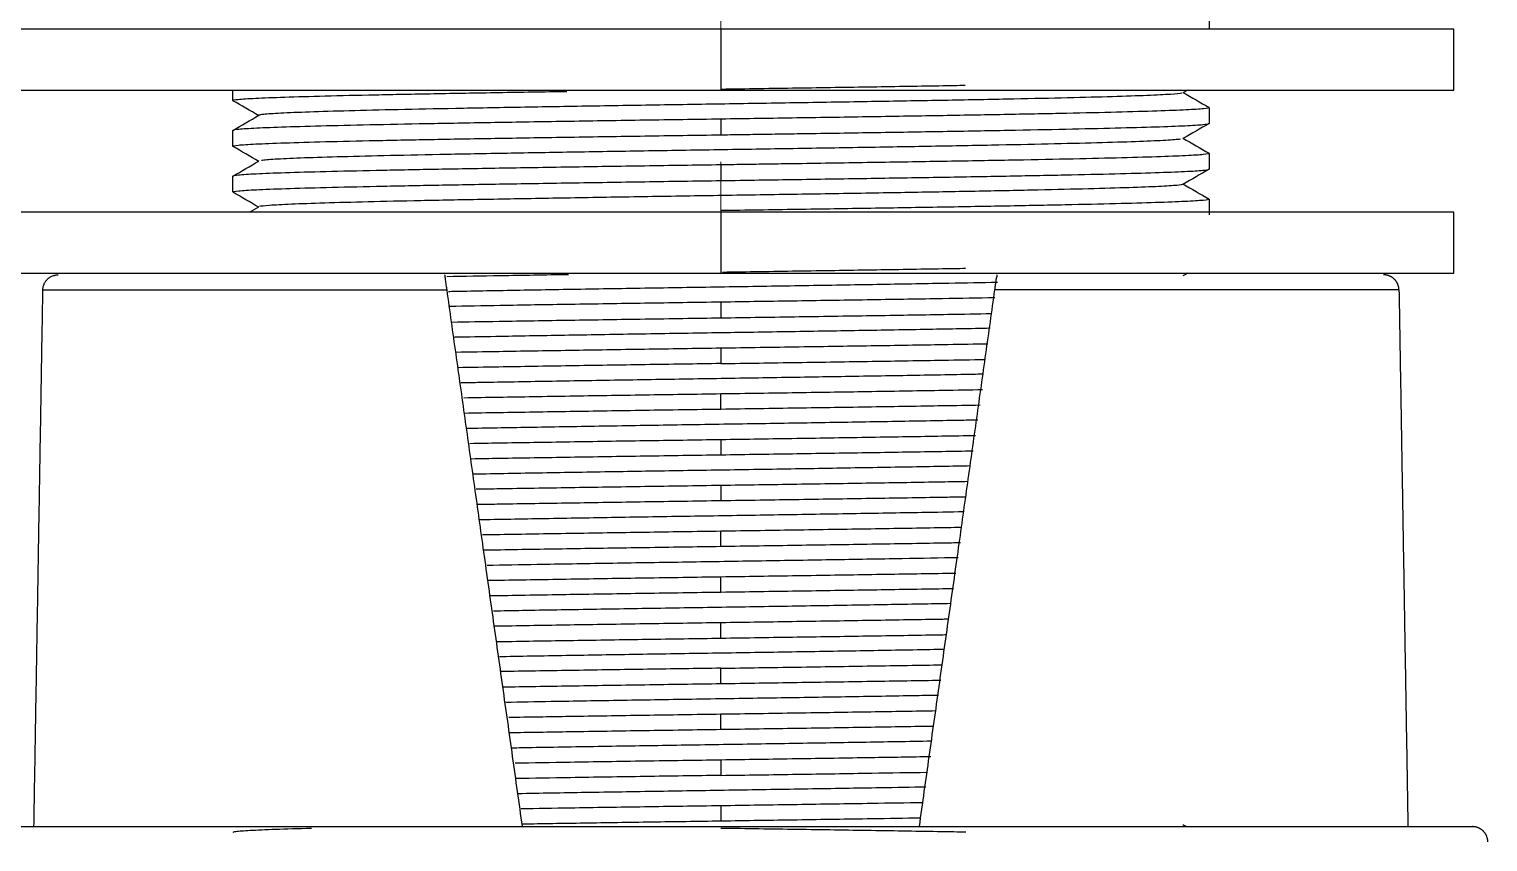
# Model space of a CAD drawing. Extents: x 9520 to 10292, y -16148 to -15602.
# Drawn here: x 9888 to 9935.8, y -15963.14 to -15936.5 of the extents above; entities that cross this region are included whole.
import ezdxf

# ---------------------------------------------------------------- set-up
doc = ezdxf.new("R2010")
doc.units = 0
doc.header["$MEASUREMENT"] = 0
doc.linetypes.add('CENTER', pattern=[47.5, 22, -8.5, 8.5, -8.5])
doc.linetypes.add('CENTER2', pattern=[28.575, 19.05, -3.175, 3.175, -3.175])
doc.layers.get('0').update_dxf_attribs({"linetype": 'CONTINUOUS'})
doc.layers.add('CENTER', color=1, linetype='CENTER2')

msp = doc.modelspace()

# ---------------------------------------------------------------- linework, layer by layer
at = {"lineweight": -3}
for points, degree in [([(9926.668, -15936.078), (9926.668, -15936.291), (9926.668, -15936.505)], 2), ([(9910.668, -15936.505), (9910.668, -15937.505), (9910.668, -15938.505)], 2), ([(9934.668, -15936.505), (9934.668, -15937.505), (9934.668, -15938.505)], 2), ([(9894.668, -15938.842), (9894.668, -15938.673), (9894.668, -15938.505)], 2), ([(9895.528, -15939.341), (9895.243, -15939.177), (9894.958, -15939.012), (9894.674, -15938.848)], 3), ([(9925.967, -15938.5), (9925.914, -15938.53), (9925.861, -15938.561), (9925.808, -15938.591)], 3), ([(9925.808, -15938.578), (9926.093, -15938.743), (9926.378, -15938.907), (9926.663, -15939.072)], 3), ([(9894.674, -15939.822), (9894.958, -15939.657), (9895.243, -15939.493), (9895.528, -15939.328)], 3), ([(9926.668, -15939.078), (9926.668, -15939.335), (9926.668, -15939.592)], 2), ([(9894.668, -15940.342), (9894.668, -15940.085), (9894.668, -15939.828)], 2), ([(9910.668, -15939.453), (9910.668, -15939.71), (9910.668, -15939.967)], 2), ([(9926.662, -15939.598), (9926.378, -15939.762), (9926.093, -15939.927), (9925.808, -15940.091)], 3), ([(9895.528, -15940.841), (9895.243, -15940.677), (9894.958, -15940.512), (9894.674, -15940.348)], 3), ([(9910.668, -15939.967), (9910.947, -15939.963), (9911.506, -15939.954), (9912.341, -15939.942), (9912.895, -15939.933), (9913.171, -15939.929)], 3), ([(9925.717, -15940.112), (9925.625, -15940.125), (9925.307, -15940.15), (9924.442, -15940.189), (9923.215, -15940.228), (9921.644, -15940.267), (9919.82, -15940.306), (9917.733, -15940.344), (9915.456, -15940.383), (9913.851, -15940.409), (9913.037, -15940.422)], 3), ([(9925.808, -15940.079), (9926.093, -15940.243), (9926.378, -15940.408), (9926.663, -15940.572)], 3), ([(9894.673, -15941.322), (9894.958, -15941.158), (9895.243, -15940.993), (9895.528, -15940.829)], 3), ([(9913.037, -15940.422), (9912.229, -15940.435), (9910.59, -15940.461), (9908.131, -15940.5), (9905.739, -15940.538), (9903.5, -15940.577), (9901.411, -15940.616), (9899.578, -15940.655), (9898.035, -15940.694), (9896.835, -15940.732), (9895.999, -15940.771), (9895.693, -15940.797), (9895.607, -15940.81)], 3), ([(9926.668, -15940.578), (9926.668, -15940.835), (9926.668, -15941.092)], 2), ([(9894.668, -15941.842), (9894.668, -15941.585), (9894.668, -15941.328)], 2), ([(9894.668, -15941.328), (9894.668, -15941.332), (9894.674, -15941.335), (9894.684, -15941.339)], 3), ([(9913.171, -15940.916), (9912.895, -15940.92), (9912.341, -15940.928), (9911.506, -15940.94), (9910.947, -15940.949), (9910.668, -15940.953)], 3), ([(9910.668, -15940.953), (9910.668, -15941.21), (9910.668, -15941.467)], 2), ([(9926.662, -15941.098), (9926.378, -15941.262), (9926.093, -15941.427), (9925.808, -15941.591)], 3), ([(9926.668, -15941.092), (9926.668, -15941.091), (9926.668, -15941.091), (9926.667, -15941.09)], 3), ([(9925.808, -15941.579), (9926.093, -15941.743), (9926.378, -15941.908), (9926.663, -15942.072)], 3), ([(9895.528, -15942.341), (9895.243, -15942.177), (9894.958, -15942.012), (9894.673, -15941.848)], 3), ([(9926.668, -15942.078), (9926.667, -15942.091), (9926.529, -15942.116), (9925.937, -15942.153), (9924.971, -15942.191), (9923.652, -15942.228), (9921.99, -15942.266), (9920.053, -15942.304), (9917.928, -15942.341), (9915.599, -15942.379), (9913.16, -15942.416), (9911.498, -15942.441), (9910.668, -15942.453)], 3), ([(9926.668, -15942.078), (9926.668, -15942.335), (9926.668, -15942.592)], 2), ([(9895.223, -15942.504), (9895.325, -15942.446), (9895.426, -15942.387), (9895.528, -15942.329)], 3), ([(9910.668, -15942.505), (9910.668, -15943.505), (9910.668, -15944.505)], 2), ([(9934.668, -15942.505), (9934.668, -15943.505), (9934.668, -15944.505)], 2), ([(9925.964, -15944.501), (9925.912, -15944.531), (9925.86, -15944.561), (9925.808, -15944.591)], 3), ([(9888.156, -15962.647), (9888.303, -15953.849), (9888.449, -15945.051)], 2), ([(9932.887, -15945.051), (9933.033, -15953.849), (9933.18, -15962.647)], 2), ([(9932.887, -15945.051), (9933.033, -15953.849), (9933.18, -15962.647)], 2), ([(9910.668, -15945.453), (9910.668, -15945.71), (9910.668, -15945.967)], 2), ([(9910.668, -15946.953), (9910.668, -15947.21), (9910.668, -15947.467)], 2), ([(9910.668, -15948.967), (9910.668, -15948.71), (9910.668, -15948.453)], 2), ([(9910.668, -15949.953), (9910.668, -15950.21), (9910.668, -15950.467)], 2), ([(9910.668, -15951.453), (9910.668, -15951.71), (9910.668, -15951.967)], 2), ([(9910.668, -15953.467), (9910.668, -15953.21), (9910.668, -15952.953)], 2), ([(9910.668, -15954.967), (9910.668, -15954.71), (9910.668, -15954.453)], 2), ([(9910.668, -15956.467), (9910.668, -15956.21), (9910.668, -15955.953)], 2), ([(9910.668, -15957.967), (9910.668, -15957.71), (9910.668, -15957.453)], 2), ([(9910.668, -15959.467), (9910.668, -15959.21), (9910.668, -15958.953)], 2), ([(9910.668, -15960.453), (9910.668, -15960.71), (9910.668, -15960.967)], 2), ([(9910.668, -15961.953), (9910.668, -15962.21), (9910.668, -15962.467)], 2), ([(9925.808, -15962.578), (9925.848, -15962.601), (9925.888, -15962.624), (9925.928, -15962.647)], 3)]:
    msp.add_open_spline(points, degree=degree, dxfattribs=at)
for points, weights in [([(9910.668, -15936.505), (9886.668, -15936.505), (9886.668, -15936.505)], [1, 0.707106781187, 1]), ([(9934.668, -15936.505), (9934.668, -15936.505), (9910.668, -15936.505)], [1, 0.707106781187, 1]), ([(9886.668, -15938.505), (9886.668, -15938.505), (9910.668, -15938.505)], [1, 0.707106781187, 1]), ([(9910.668, -15938.505), (9934.668, -15938.505), (9934.668, -15938.505)], [1, 0.707106781187, 1]), ([(9910.668, -15942.505), (9886.668, -15942.505), (9886.668, -15942.505)], [1, 0.707106781187, 1]), ([(9934.668, -15942.505), (9934.668, -15942.505), (9910.668, -15942.505)], [1, 0.707106781187, 1]), ([(9886.668, -15944.505), (9886.668, -15944.505), (9910.668, -15944.505)], [1, 0.707106781187, 1]), ([(9888.449, -15945.051), (9888.453, -15944.553), (9888.952, -15944.557)], [1, 0.707106781187, 1]), ([(9901.637, -15944.66), (9901.63, -15944.609), (9901.623, -15944.557)], [1.00018138776, 1.00009711703, 1]), ([(9910.668, -15944.505), (9934.668, -15944.505), (9934.668, -15944.505)], [1, 0.707106781187, 1]), ([(9919.713, -15944.557), (9919.706, -15944.606), (9919.699, -15944.655)], [1, 1.00003048769, 1.00004927092]), ([(9888.449, -15945.051), (9888.449, -15945.051), (9901.692, -15945.051)], [1, 0.837843470874, 1]), ([(9901.693, -15945.057), (9901.685, -15945), (9901.677, -15944.942)], [1.00064820492, 1.00060940843, 1.00055310847]), ([(9904.165, -15962.647), (9902.893, -15953.592), (9901.692, -15945.051)], [0.885204992467, 0.875321584899, 0.868524332197]), ([(9917.171, -15962.647), (9918.443, -15953.592), (9919.644, -15945.051)], [0.885204992467, 0.875321584899, 0.868524332197]), ([(9932.887, -15945.051), (9932.887, -15945.051), (9919.644, -15945.051)], [1, 0.837843470874, 1])]:
    msp.add_rational_spline(points, weights, degree=2, dxfattribs=at)
for points, knots in [([(9910.668, -15938.467), (9911.503, -15938.454), (9913.177, -15938.429), (9915.645, -15938.392), (9917.463, -15938.362), (9918.434, -15938.346), (9918.672, -15938.342)], [-50.421323, -50.421323, -50.421323, -50.421323, -47.900257, -45.379191, -42.858125, -42.017192, -42.017192, -42.017192, -42.017192]), ([(9894.668, -15938.842), (9894.668, -15938.83), (9894.792, -15938.805), (9895.359, -15938.768), (9896.312, -15938.731), (9897.646, -15938.692), (9899.307, -15938.654), (9901.225, -15938.617), (9903.323, -15938.58), (9904.851, -15938.555), (9905.617, -15938.543)], [-25.124387, -25.124387, -25.124387, -25.124387, -22.68959, -20.168525, -17.647459, -15.126394, -12.605328, -10.084262, -7.563197, -5.155163, -5.155163, -5.155163, -5.155163]), ([(9925.773, -15938.602), (9925.713, -15938.615), (9925.46, -15938.641), (9924.691, -15938.68), (9923.551, -15938.719), (9922.077, -15938.757), (9920.303, -15938.796), (9918.282, -15938.835), (9916.062, -15938.873), (9913.689, -15938.912), (9911.253, -15938.951), (9908.812, -15938.989), (9906.381, -15939.028), (9904.074, -15939.067), (9901.935, -15939.106), (9900.042, -15939.144), (9898.439, -15939.183), (9897.129, -15939.222), (9896.185, -15939.26), (9895.669, -15939.296), (9895.545, -15939.318), (9895.528, -15939.328)], [246.569462, 246.569462, 246.569462, 246.569462, 249.035157, 251.500851, 253.966546, 256.43224, 258.897935, 261.36363, 263.829324, 266.295019, 268.760713, 271.226408, 273.692103, 276.157797, 278.623492, 281.089187, 283.554881, 286.020576, 288.48627, 290.951965, 292.805149, 292.805149, 292.805149, 292.805149]), ([(9926.668, -15939.078), (9926.668, -15939.09), (9926.543, -15939.115), (9925.971, -15939.152), (9925.016, -15939.189), (9923.682, -15939.228), (9922.032, -15939.265), (9920.107, -15939.303), (9917.983, -15939.34), (9915.633, -15939.378), (9913.162, -15939.416), (9911.496, -15939.44), (9910.668, -15939.453)], [-25.140627, -25.140627, -25.140627, -25.140627, -22.689595, -20.168528, -17.647462, -15.126396, -12.60533, -10.084264, -7.563198, -5.042132, -2.521066, 0, 0, 0, 0]), ([(9910.668, -15939.453), (9909.834, -15939.466), (9908.162, -15939.49), (9905.694, -15939.528), (9903.358, -15939.566), (9901.244, -15939.603), (9899.341, -15939.64), (9897.688, -15939.677), (9896.355, -15939.715), (9895.394, -15939.753), (9894.834, -15939.788), (9894.692, -15939.811), (9894.673, -15939.822)], [-50.421312, -50.421312, -50.421312, -50.421312, -47.900246, -45.379181, -42.858115, -40.33705, -37.815984, -35.294918, -32.773853, -30.252787, -27.731722, -25.587436, -25.587436, -25.587436, -25.587436]), ([(9913.171, -15939.929), (9913.997, -15939.917), (9915.629, -15939.892), (9917.977, -15939.854), (9920.114, -15939.817), (9922.007, -15939.78), (9923.645, -15939.742), (9924.963, -15939.705), (9925.929, -15939.668), (9926.497, -15939.632), (9926.643, -15939.609), (9926.662, -15939.598)], [-47.899997, -47.899997, -47.899997, -47.899997, -45.378945, -42.857892, -40.33684, -37.815787, -35.294735, -32.773682, -30.25263, -27.731577, -25.566813, -25.566813, -25.566813, -25.566813]), ([(9894.668, -15940.342), (9894.668, -15940.33), (9894.796, -15940.305), (9895.366, -15940.268), (9896.318, -15940.23), (9897.654, -15940.192), (9899.324, -15940.154), (9901.248, -15940.116), (9903.365, -15940.079), (9905.703, -15940.042), (9908.167, -15940.004), (9909.836, -15939.979), (9910.668, -15939.967)], [25.299503, 25.299503, 25.299503, 25.299503, 27.731686, 30.252749, 32.773811, 35.294873, 37.815936, 40.336998, 42.85806, 45.379123, 47.900185, 50.421248, 50.421248, 50.421248, 50.421248]), ([(9926.668, -15940.578), (9926.668, -15940.59), (9926.538, -15940.615), (9925.956, -15940.653), (9924.996, -15940.69), (9923.677, -15940.728), (9922.031, -15940.765), (9920.126, -15940.803), (9917.978, -15940.84), (9915.624, -15940.878), (9913.994, -15940.903), (9913.171, -15940.916)], [-22.662987, -22.662987, -22.662987, -22.662987, -20.168418, -17.647365, -15.126313, -12.605261, -10.084209, -7.563157, -5.042104, -2.521052, 0, 0, 0, 0]), ([(9910.668, -15940.953), (9909.833, -15940.965), (9908.161, -15940.99), (9905.696, -15941.028), (9903.362, -15941.066), (9901.25, -15941.102), (9899.332, -15941.14), (9897.667, -15941.178), (9896.334, -15941.216), (9895.381, -15941.253), (9894.832, -15941.288), (9894.691, -15941.311), (9894.673, -15941.322)], [0, 0, 0, 0, 2.521064, 5.042128, 7.563192, 10.084257, 12.605321, 15.126385, 17.647449, 20.168513, 22.689577, 24.789456, 24.789456, 24.789456, 24.789456]), ([(9910.668, -15941.467), (9911.504, -15941.454), (9913.175, -15941.43), (9915.614, -15941.392), (9917.936, -15941.355), (9920.05, -15941.318), (9921.976, -15941.28), (9923.631, -15941.243), (9924.95, -15941.205), (9925.921, -15941.168), (9926.493, -15941.132), (9926.643, -15941.109), (9926.662, -15941.098)], [-50.42125, -50.42125, -50.42125, -50.42125, -47.900188, -45.379125, -42.858063, -40.337, -37.815938, -35.294875, -32.773813, -30.25275, -27.731688, -25.568798, -25.568798, -25.568798, -25.568798]), ([(9894.668, -15941.842), (9894.668, -15941.829), (9894.803, -15941.804), (9895.391, -15941.767), (9896.348, -15941.729), (9897.68, -15941.692), (9899.342, -15941.654), (9901.26, -15941.616), (9903.382, -15941.579), (9905.702, -15941.542), (9908.167, -15941.504), (9909.836, -15941.479), (9910.668, -15941.467)], [25.230111, 25.230111, 25.230111, 25.230111, 27.731705, 30.252769, 32.773833, 35.294897, 37.815961, 40.337025, 42.858089, 45.379153, 47.900217, 50.421281, 50.421281, 50.421281, 50.421281]), ([(9925.808, -15941.591), (9925.789, -15941.602), (9925.644, -15941.626), (9925.072, -15941.663), (9924.1, -15941.701), (9922.762, -15941.74), (9921.103, -15941.779), (9919.169, -15941.818), (9917.001, -15941.857), (9914.699, -15941.896), (9912.275, -15941.934), (9909.794, -15941.973), (9907.347, -15942.012), (9904.989, -15942.051), (9902.786, -15942.09), (9900.792, -15942.128), (9899.056, -15942.167), (9897.627, -15942.206), (9896.535, -15942.244), (9895.815, -15942.283), (9895.591, -15942.309), (9895.545, -15942.321)], [74.361687, 74.361687, 74.361687, 74.361687, 76.436433, 78.902125, 81.367816, 83.833508, 86.299199, 88.76489, 91.230582, 93.696273, 96.161965, 98.627656, 101.093347, 103.559039, 106.02473, 108.490422, 110.956113, 113.421804, 115.887496, 118.353187, 120.818879, 120.818879, 120.818879, 120.818879]), ([(9901.682, -15944.974), (9901.673, -15944.912), (9901.664, -15944.853), (9901.657, -15944.801), (9901.649, -15944.746), (9901.643, -15944.697), (9901.637, -15944.66)], [-0.7648052, -0.7648052, -0.7648052, -0.7648052, -0.5695643, -0.5695643, -0.5695643, -0.3619061, -0.3619061, -0.3619061, -0.3619061]), ([(9901.681, -15944.609), (9902.246, -15944.599), (9903.519, -15944.577), (9904.91, -15944.555), (9905.675, -15944.543)], [40.786311, 40.786311, 40.786311, 40.786311, 42.858089, 45.285857, 45.285857, 45.285857, 45.285857]), ([(9910.722, -15944.466), (9911.538, -15944.454), (9913.189, -15944.429), (9915.633, -15944.392), (9917.454, -15944.362), (9918.435, -15944.346), (9918.684, -15944.342)], [0.054747, 0.054747, 0.054747, 0.054747, 2.521065, 5.04213, 7.563196, 8.43931, 8.43931, 8.43931, 8.43931]), ([(9919.644, -15945.051), (9919.65, -15945.005), (9919.657, -15944.958), (9919.663, -15944.914), (9919.67, -15944.863), (9919.677, -15944.815), (9919.683, -15944.772), (9919.689, -15944.727), (9919.695, -15944.687), (9919.699, -15944.655)], [0, 0, 0, 0, 0.1432172, 0.1432172, 0.1432172, 0.311237, 0.311237, 0.311237, 0.4904467, 0.4904467, 0.4904467, 0.4904467]), ([(9919.726, -15944.807), (9919.218, -15944.817), (9918.001, -15944.839), (9915.955, -15944.875), (9913.563, -15944.914), (9911.097, -15944.953), (9908.621, -15944.992), (9906.206, -15945.031), (9903.908, -15945.07), (9902.467, -15945.096), (9901.77, -15945.11), (9901.736, -15945.11)], [279.187192, 279.187192, 279.187192, 279.187192, 281.08882, 283.554511, 286.020202, 288.485894, 290.951585, 293.417277, 295.882968, 298.348659, 298.475952, 298.475952, 298.475952, 298.475952]), ([(9910.668, -15945.453), (9909.833, -15945.466), (9908.162, -15945.49), (9905.731, -15945.528), (9903.572, -15945.562), (9902.311, -15945.584), (9901.78, -15945.594)], [0, 0, 0, 0, 2.521062, 5.042125, 7.563187, 9.516996, 9.516996, 9.516996, 9.516996]), ([(9919.648, -15945.311), (9919.097, -15945.321), (9917.812, -15945.343), (9915.635, -15945.378), (9913.17, -15945.416), (9911.501, -15945.44), (9910.668, -15945.453)], [40.832697, 40.832697, 40.832697, 40.832697, 42.858062, 45.379124, 47.900187, 50.421249, 50.421249, 50.421249, 50.421249]), ([(9901.841, -15946.106), (9902.342, -15946.097), (9903.577, -15946.076), (9905.711, -15946.042), (9908.174, -15946.004), (9909.839, -15945.979), (9910.668, -15945.967)], [-9.388002, -9.388002, -9.388002, -9.388002, -7.563198, -5.042132, -2.521066, 0, 0, 0, 0]), ([(9910.668, -15945.967), (9911.525, -15945.954), (9913.241, -15945.928), (9915.768, -15945.89), (9917.863, -15945.856), (9919.073, -15945.835), (9919.535, -15945.827)], [-23.109228, -23.109228, -23.109228, -23.109228, -20.541536, -17.973844, -15.406152, -13.72159, -13.72159, -13.72159, -13.72159]), ([(9919.493, -15946.311), (9918.851, -15946.324), (9917.471, -15946.349), (9915.208, -15946.387), (9912.804, -15946.426), (9910.369, -15946.464), (9907.906, -15946.503), (9905.513, -15946.542), (9903.524, -15946.577), (9902.375, -15946.598), (9901.939, -15946.606)], [12.431138, 12.431138, 12.431138, 12.431138, 14.794148, 17.25984, 19.725531, 22.191223, 24.656914, 27.122606, 29.588297, 31.1906, 31.1906, 31.1906, 31.1906]), ([(9901.979, -15947.09), (9902.436, -15947.082), (9903.621, -15947.061), (9905.695, -15947.028), (9908.157, -15946.99), (9909.832, -15946.965), (9910.668, -15946.953)], [41.191287, 41.191287, 41.191287, 41.191287, 42.858123, 45.379189, 47.900255, 50.421321, 50.421321, 50.421321, 50.421321]), ([(9910.668, -15946.953), (9911.525, -15946.94), (9913.24, -15946.914), (9915.769, -15946.876), (9917.821, -15946.843), (9918.992, -15946.822), (9919.415, -15946.815)], [0, 0, 0, 0, 2.567699, 5.135399, 7.703098, 9.233625, 9.233625, 9.233625, 9.233625]), ([(9910.668, -15947.467), (9909.84, -15947.479), (9908.176, -15947.504), (9905.704, -15947.542), (9903.655, -15947.575), (9902.484, -15947.595), (9902.051, -15947.603)], [-50.421313, -50.421313, -50.421313, -50.421313, -47.900248, -45.379182, -42.858116, -41.301723, -41.301723, -41.301723, -41.301723]), ([(9910.668, -15947.467), (9911.503, -15947.454), (9913.177, -15947.429), (9915.645, -15947.392), (9917.703, -15947.358), (9918.878, -15947.338), (9919.323, -15947.33)], [-50.421325, -50.421325, -50.421325, -50.421325, -47.900259, -45.379192, -42.858126, -41.240399, -41.240399, -41.240399, -41.240399]), ([(9919.26, -15947.816), (9919.148, -15947.818), (9918.355, -15947.833), (9916.794, -15947.861), (9914.472, -15947.899), (9912.052, -15947.938), (9909.596, -15947.977), (9907.16, -15948.015), (9904.828, -15948.054), (9903.191, -15948.083), (9902.322, -15948.099), (9902.141, -15948.102)], [108.07985, 108.07985, 108.07985, 108.07985, 108.490422, 110.956114, 113.421805, 115.887497, 118.353188, 120.818879, 123.284571, 125.750262, 126.410771, 126.410771, 126.410771, 126.410771]), ([(9902.241, -15948.585), (9902.616, -15948.579), (9903.722, -15948.56), (9905.694, -15948.528), (9908.162, -15948.49), (9909.834, -15948.466), (9910.668, -15948.453)], [-8.904999, -8.904999, -8.904999, -8.904999, -7.563197, -5.042131, -2.521066, 0, 0, 0, 0]), ([(9910.668, -15948.453), (9911.497, -15948.44), (9913.162, -15948.416), (9915.633, -15948.378), (9917.666, -15948.345), (9918.82, -15948.325), (9919.239, -15948.318)], [0, 0, 0, 0, 2.521066, 5.042132, 7.563199, 9.065606, 9.065606, 9.065606, 9.065606]), ([(9910.668, -15948.967), (9909.836, -15948.979), (9908.168, -15949.004), (9905.703, -15949.042), (9903.735, -15949.074), (9902.632, -15949.092), (9902.261, -15949.099)], [-50.421249, -50.421249, -50.421249, -50.421249, -47.900186, -45.379124, -42.858062, -41.534026, -41.534026, -41.534026, -41.534026]), ([(9919.163, -15948.833), (9918.76, -15948.84), (9917.629, -15948.86), (9915.619, -15948.892), (9913.176, -15948.929), (9911.504, -15948.954), (9910.668, -15948.967)], [-9.021131, -9.021131, -9.021131, -9.021131, -7.563192, -5.042128, -2.521064, 0, 0, 0, 0]), ([(9919.083, -15949.319), (9918.883, -15949.323), (9917.987, -15949.34), (9916.288, -15949.369), (9913.954, -15949.408), (9911.527, -15949.446), (9909.069, -15949.485), (9906.655, -15949.523), (9904.386, -15949.561), (9902.99, -15949.586), (9902.344, -15949.599)], [203.931063, 203.931063, 203.931063, 203.931063, 204.652388, 207.118079, 209.58377, 212.049462, 214.515153, 216.980845, 219.446536, 221.777599, 221.777599, 221.777599, 221.777599]), ([(9910.668, -15949.953), (9911.497, -15949.941), (9913.159, -15949.916), (9915.601, -15949.878), (9917.561, -15949.847), (9918.65, -15949.828), (9919.006, -15949.822)], [-50.421291, -50.421291, -50.421291, -50.421291, -47.900226, -45.379162, -42.858097, -41.58991, -41.58991, -41.58991, -41.58991]), ([(9902.444, -15950.082), (9902.755, -15950.076), (9903.797, -15950.059), (9905.694, -15950.028), (9908.16, -15949.99), (9909.833, -15949.966), (9910.668, -15949.953)], [-8.66715, -8.66715, -8.66715, -8.66715, -7.563191, -5.042128, -2.521064, 0, 0, 0, 0]), ([(9918.93, -15950.337), (9918.595, -15950.343), (9917.529, -15950.361), (9915.612, -15950.392), (9913.175, -15950.429), (9911.504, -15950.454), (9910.668, -15950.467)], [41.661275, 41.661275, 41.661275, 41.661275, 42.858055, 45.379117, 47.900179, 50.421241, 50.421241, 50.421241, 50.421241]), ([(9910.668, -15950.467), (9909.836, -15950.479), (9908.167, -15950.504), (9905.702, -15950.542), (9903.829, -15950.572), (9902.797, -15950.59), (9902.497, -15950.595)], [0, 0, 0, 0, 2.521063, 5.042127, 7.56319, 8.623307, 8.623307, 8.623307, 8.623307]), ([(9918.85, -15950.823), (9918.543, -15950.829), (9917.522, -15950.848), (9915.67, -15950.88), (9913.277, -15950.919), (9910.802, -15950.958), (9908.352, -15950.996), (9905.962, -15951.035), (9904.019, -15951.068), (9902.92, -15951.088), (9902.547, -15951.095)], [299.71511, 299.71511, 299.71511, 299.71511, 300.814353, 303.280044, 305.745736, 308.211427, 310.677118, 313.14281, 315.608501, 316.935044, 316.935044, 316.935044, 316.935044]), ([(9910.668, -15951.453), (9911.498, -15951.441), (9913.159, -15951.416), (9915.596, -15951.379), (9917.463, -15951.348), (9918.485, -15951.331), (9918.772, -15951.326)], [0, 0, 0, 0, 2.521065, 5.042129, 7.563194, 8.577222, 8.577222, 8.577222, 8.577222]), ([(9902.647, -15951.578), (9902.9, -15951.574), (9903.885, -15951.557), (9905.704, -15951.528), (9908.167, -15951.49), (9909.835, -15951.465), (9910.668, -15951.453)], [41.96899, 41.96899, 41.96899, 41.96899, 42.858119, 45.379185, 47.900251, 50.421317, 50.421317, 50.421317, 50.421317]), ([(9918.697, -15951.841), (9918.496, -15951.845), (9917.545, -15951.861), (9915.756, -15951.89), (9913.233, -15951.928), (9911.522, -15951.954), (9910.668, -15951.967)], [35.290831, 35.290831, 35.290831, 35.290831, 35.990552, 38.561306, 41.13206, 43.702814, 43.702814, 43.702814, 43.702814]), ([(9910.668, -15951.967), (9909.836, -15951.979), (9908.171, -15952.004), (9905.718, -15952.042), (9903.915, -15952.071), (9902.941, -15952.087), (9902.7, -15952.091)], [0, 0, 0, 0, 2.521066, 5.042132, 7.563198, 8.405281, 8.405281, 8.405281, 8.405281]), ([(9918.621, -15952.328), (9918.176, -15952.336), (9916.997, -15952.357), (9914.974, -15952.391), (9912.566, -15952.43), (9910.112, -15952.468), (9907.672, -15952.507), (9905.308, -15952.546), (9903.69, -15952.574), (9902.869, -15952.589), (9902.752, -15952.591)], [32.945995, 32.945995, 32.945995, 32.945995, 34.51968, 36.985371, 39.451063, 41.916754, 44.382445, 46.848137, 49.313828, 49.725766, 49.725766, 49.725766, 49.725766]), ([(9902.85, -15953.075), (9903.04, -15953.072), (9903.963, -15953.056), (9905.707, -15953.028), (9908.159, -15952.99), (9909.831, -15952.966), (9910.668, -15952.953)], [42.192537, 42.192537, 42.192537, 42.192537, 42.858078, 45.379141, 47.900204, 50.421268, 50.421268, 50.421268, 50.421268]), ([(9910.668, -15952.953), (9911.525, -15952.94), (9913.238, -15952.915), (9915.759, -15952.876), (9917.493, -15952.848), (9918.396, -15952.833), (9918.55, -15952.83)], [0, 0, 0, 0, 2.570747, 5.141495, 7.712242, 8.246918, 8.246918, 8.246918, 8.246918]), ([(9910.668, -15953.467), (9909.839, -15953.479), (9908.179, -15953.504), (9905.748, -15953.541), (9903.995, -15953.569), (9903.08, -15953.585), (9902.903, -15953.588)], [-50.421276, -50.421276, -50.421276, -50.421276, -47.900212, -45.379148, -42.858084, -42.241748, -42.241748, -42.241748, -42.241748]), ([(9918.521, -15953.344), (9918.325, -15953.348), (9917.396, -15953.363), (9915.634, -15953.392), (9913.172, -15953.429), (9911.502, -15953.454), (9910.668, -15953.467)], [42.174468, 42.174468, 42.174468, 42.174468, 42.8581, 45.379164, 47.900229, 50.421294, 50.421294, 50.421294, 50.421294]), ([(9918.44, -15953.831), (9917.851, -15953.842), (9916.503, -15953.866), (9914.282, -15953.902), (9911.839, -15953.941), (9909.405, -15953.98), (9906.962, -15954.018), (9904.817, -15954.054), (9903.536, -15954.077), (9903.008, -15954.086)], [128.624577, 128.624577, 128.624577, 128.624577, 130.681645, 133.147336, 135.613028, 138.078719, 140.544411, 143.010102, 144.858434, 144.858434, 144.858434, 144.858434]), ([(9903.052, -15954.571), (9903.179, -15954.569), (9904.039, -15954.555), (9905.731, -15954.528), (9908.163, -15954.49), (9909.833, -15954.466), (9910.668, -15954.453)], [-8.000875, -8.000875, -8.000875, -8.000875, -7.563187, -5.042125, -2.521062, 0, 0, 0, 0]), ([(9910.668, -15954.453), (9911.501, -15954.441), (9913.17, -15954.416), (9915.635, -15954.378), (9917.341, -15954.35), (9918.22, -15954.336), (9918.363, -15954.333)], [0, 0, 0, 0, 2.521062, 5.042124, 7.563186, 8.058164, 8.058164, 8.058164, 8.058164]), ([(9910.668, -15954.967), (9909.839, -15954.979), (9908.174, -15955.004), (9905.714, -15955.042), (9904.042, -15955.069), (9903.204, -15955.083), (9903.106, -15955.084)], [-50.421313, -50.421313, -50.421313, -50.421313, -47.900247, -45.379181, -42.858116, -42.520822, -42.520822, -42.520822, -42.520822]), ([(9918.287, -15954.848), (9918.173, -15954.85), (9917.322, -15954.865), (9915.643, -15954.892), (9913.175, -15954.93), (9911.502, -15954.954), (9910.668, -15954.967)], [-7.956425, -7.956425, -7.956425, -7.956425, -7.563193, -5.042129, -2.521064, 0, 0, 0, 0]), ([(9918.207, -15955.335), (9917.539, -15955.347), (9916.108, -15955.372), (9913.773, -15955.411), (9911.311, -15955.45), (9908.837, -15955.488), (9906.417, -15955.527), (9904.566, -15955.558), (9903.524, -15955.577), (9903.211, -15955.583)], [224.514087, 224.514087, 224.514087, 224.514087, 226.84361, 229.309302, 231.774993, 234.240685, 236.706376, 239.172067, 240.260093, 240.260093, 240.260093, 240.260093]), ([(9903.255, -15956.068), (9903.303, -15956.067), (9904.088, -15956.054), (9905.697, -15956.028), (9908.157, -15955.99), (9909.832, -15955.965), (9910.668, -15955.953)], [-7.726758, -7.726758, -7.726758, -7.726758, -7.563197, -5.042131, -2.521066, 0, 0, 0, 0]), ([(9910.668, -15955.953), (9911.497, -15955.941), (9913.163, -15955.916), (9915.632, -15955.878), (9917.261, -15955.852), (9918.067, -15955.838), (9918.13, -15955.837)], [-50.421277, -50.421277, -50.421277, -50.421277, -47.900213, -45.379149, -42.858085, -42.643323, -42.643323, -42.643323, -42.643323]), ([(9903.313, -15956.581), (9903.391, -15956.58), (9904.2, -15956.566), (9905.818, -15956.54), (9908.237, -15956.503), (9909.861, -15956.479), (9910.668, -15956.467)], [-7.571785, -7.571785, -7.571785, -7.571785, -7.309426, -4.872951, -2.436475, 0, 0, 0, 0]), ([(9910.668, -15956.467), (9911.503, -15956.454), (9913.177, -15956.429), (9915.645, -15956.392), (9917.242, -15956.366), (9918.018, -15956.353), (9918.055, -15956.352)], [-50.421322, -50.421322, -50.421322, -50.421322, -47.900256, -45.37919, -42.858124, -42.731231, -42.731231, -42.731231, -42.731231]), ([(9917.987, -15956.839), (9917.874, -15956.841), (9917.037, -15956.856), (9915.402, -15956.884), (9913.004, -15956.923), (9910.548, -15956.962), (9908.098, -15957), (9905.716, -15957.039), (9904.186, -15957.065), (9903.44, -15957.078), (9903.413, -15957.079)], [320.15433, 320.15433, 320.15433, 320.15433, 320.539884, 323.005576, 325.471267, 327.936958, 330.40265, 332.868341, 335.334033, 335.426841, 335.426841, 335.426841, 335.426841]), ([(9910.668, -15957.453), (9909.864, -15957.465), (9908.251, -15957.489), (9905.862, -15957.525), (9904.287, -15957.551), (9903.51, -15957.564), (9903.458, -15957.565)], [-36.547135, -36.547135, -36.547135, -36.547135, -34.110659, -31.674183, -29.237708, -29.060691, -29.060691, -29.060691, -29.060691]), ([(9910.668, -15957.453), (9911.496, -15957.441), (9913.162, -15957.416), (9915.622, -15957.378), (9917.179, -15957.353), (9917.916, -15957.341)], [0, 0, 0, 0, 2.521066, 5.042132, 7.530118, 7.530118, 7.530118, 7.530118]), ([(9910.668, -15957.967), (9909.836, -15957.979), (9908.167, -15958.004), (9905.747, -15958.041), (9904.229, -15958.066), (9903.523, -15958.077)], [-50.421246, -50.421246, -50.421246, -50.421246, -47.900184, -45.379122, -42.994939, -42.994939, -42.994939, -42.994939]), ([(9917.878, -15957.855), (9917.149, -15957.867), (9915.602, -15957.892), (9913.176, -15957.929), (9911.504, -15957.954), (9910.668, -15957.967)], [42.900266, 42.900266, 42.900266, 42.900266, 45.379144, 47.900207, 50.421271, 50.421271, 50.421271, 50.421271]), ([(9917.797, -15958.343), (9917.557, -15958.347), (9916.579, -15958.364), (9914.767, -15958.395), (9912.34, -15958.433), (9909.861, -15958.472), (9907.431, -15958.511), (9905.348, -15958.545), (9904.1, -15958.567), (9903.616, -15958.575)], [53.425963, 53.425963, 53.425963, 53.425963, 54.245211, 56.710903, 59.176594, 61.642285, 64.107977, 66.573668, 68.207401, 68.207401, 68.207401, 68.207401]), ([(9903.717, -15959.06), (9904.361, -15959.05), (9905.812, -15959.026), (9908.161, -15958.99), (9909.833, -15958.965), (9910.668, -15958.953)], [-7.204804, -7.204804, -7.204804, -7.204804, -5.042128, -2.521064, 0, 0, 0, 0]), ([(9910.668, -15958.953), (9911.497, -15958.941), (9913.159, -15958.916), (9915.529, -15958.88), (9917.032, -15958.855), (9917.72, -15958.844)], [0, 0, 0, 0, 2.521064, 5.042129, 7.351945, 7.351945, 7.351945, 7.351945]), ([(9910.668, -15959.467), (9909.836, -15959.479), (9908.167, -15959.504), (9905.819, -15959.54), (9904.376, -15959.563), (9903.733, -15959.574)], [0, 0, 0, 0, 2.521064, 5.042128, 7.204262, 7.204262, 7.204262, 7.204262]), ([(9917.644, -15959.359), (9916.983, -15959.37), (9915.52, -15959.393), (9913.175, -15959.43), (9911.504, -15959.454), (9910.668, -15959.467)], [43.148723, 43.148723, 43.148723, 43.148723, 45.379122, 47.900185, 50.421247, 50.421247, 50.421247, 50.421247]), ([(9917.564, -15959.847), (9917.192, -15959.853), (9916.072, -15959.873), (9914.115, -15959.905), (9911.688, -15959.944), (9909.204, -15959.983), (9906.777, -15960.021), (9904.991, -15960.051), (9904.036, -15960.068), (9903.819, -15960.072)], [149.139185, 149.139185, 149.139185, 149.139185, 150.407176, 152.872868, 155.338559, 157.804251, 160.269942, 162.735633, 163.471905, 163.471905, 163.471905, 163.471905]), ([(9903.92, -15960.557), (9904.505, -15960.547), (9905.887, -15960.525), (9908.166, -15960.49), (9909.835, -15960.465), (9910.668, -15960.453)], [-6.999399, -6.999399, -6.999399, -6.999399, -5.042132, -2.521066, 0, 0, 0, 0]), ([(9910.668, -15960.453), (9911.498, -15960.441), (9913.16, -15960.416), (9915.471, -15960.38), (9916.908, -15960.357), (9917.543, -15960.347)], [0, 0, 0, 0, 2.521065, 5.04213, 7.168376, 7.168376, 7.168376, 7.168376]), ([(9910.668, -15960.967), (9911.503, -15960.954), (9913.175, -15960.929), (9915.456, -15960.894), (9916.835, -15960.872), (9917.421, -15960.863)], [0, 0, 0, 0, 2.521066, 5.042131, 7.007873, 7.007873, 7.007873, 7.007873]), ([(9910.668, -15960.967), (9909.836, -15960.979), (9908.171, -15961.004), (9905.903, -15961.039), (9904.526, -15961.061), (9903.944, -15961.07)], [-50.421327, -50.421327, -50.421327, -50.421327, -47.90026, -45.379194, -43.43449, -43.43449, -43.43449, -43.43449]), ([(9917.387, -15961.35), (9916.9, -15961.359), (9915.644, -15961.38), (9913.53, -15961.414), (9911.079, -15961.453), (9908.622, -15961.492), (9906.24, -15961.53), (9904.736, -15961.556), (9904.022, -15961.568)], [244.936825, 244.936825, 244.936825, 244.936825, 246.569142, 249.034833, 251.500524, 253.966216, 256.431907, 258.838928, 258.838928, 258.838928, 258.838928]), ([(9910.668, -15961.953), (9911.5, -15961.941), (9913.167, -15961.916), (9915.4, -15961.882), (9916.738, -15961.86), (9917.282, -15961.851)], [-50.421313, -50.421313, -50.421313, -50.421313, -47.900247, -45.379182, -43.565605, -43.565605, -43.565605, -43.565605]), ([(9904.122, -15962.054), (9904.645, -15962.045), (9905.958, -15962.024), (9908.159, -15961.99), (9909.831, -15961.965), (9910.668, -15961.953)], [-6.781556, -6.781556, -6.781556, -6.781556, -5.042128, -2.521064, 0, 0, 0, 0]), ([(9917.21, -15962.366), (9916.69, -15962.375), (9915.373, -15962.396), (9913.171, -15962.429), (9911.501, -15962.455), (9910.668, -15962.467)], [43.657185, 43.657185, 43.657185, 43.657185, 45.379185, 47.900251, 50.421317, 50.421317, 50.421317, 50.421317]), ([(9897.249, -15962.704), (9896.806, -15962.716), (9896.022, -15962.741), (9895.185, -15962.777), (9894.752, -15962.811), (9894.668, -15962.833), (9894.668, -15962.842)], [0, 0, 0, 0, 2.460594, 4.921189, 7.381783, 9.244555, 9.244555, 9.244555, 9.244555]), ([(9910.668, -15962.467), (9909.91, -15962.478), (9908.394, -15962.501), (9906.205, -15962.534), (9904.816, -15962.556), (9904.16, -15962.567)], [0, 0, 0, 0, 2.279366, 4.558733, 6.717956, 6.717956, 6.717956, 6.717956]), ([(9918.69, -15962.828), (9918.432, -15962.824), (9917.442, -15962.807), (9915.614, -15962.778), (9913.175, -15962.74), (9911.504, -15962.716), (9910.668, -15962.703)], [41.946713, 41.946713, 41.946713, 41.946713, 42.858065, 45.379127, 47.90019, 50.421252, 50.421252, 50.421252, 50.421252])]:
    msp.add_open_spline(points, degree=3, knots=knots, dxfattribs=at)
for points, weights, knots in [([(9932.887, -15945.051), (9932.883, -15944.848), (9932.74, -15944.705), (9932.592, -15944.557), (9932.384, -15944.557)], [0.993201446042, 0.853553390593, 0.853553390593, 0.853553390593, 1], [0.0097775, 0.0097775, 0.0097775, 0.4162846, 0.4162846, 0.8325693, 0.8325693, 0.8325693]), ([(9886.04, -15962.647), (9886.04, -15962.647), (9910.668, -15962.647), (9935.295, -15962.647), (9935.295, -15962.647)], [1, 0.707106781187, 1, 0.707106781187, 1], [-154.739145, -154.739145, -154.739145, -116.054359, -116.054359, -77.369573, -77.369573, -77.369573]), ([(9935.798, -15963.145), (9935.796, -15962.94), (9935.651, -15962.795), (9935.504, -15962.647), (9935.295, -15962.647)], [0.995895694351, 0.853553390593, 0.853553390593, 0.853553390593, 1], [0.0058748, 0.0058748, 0.0058748, 0.4162846, 0.4162846, 0.8325693, 0.8325693, 0.8325693])]:
    msp.add_rational_spline(points, weights, degree=2, knots=knots, dxfattribs=at)
at = {"layer": 'CENTER', "color": 1, "linetype": 'CENTER', "lineweight": 13, "ltscale": 0.3}
msp.add_lwpolyline([(9910.668, -15746.452), (9910.668, -15945.805)], dxfattribs=at)

doc.saveas('drawing.dxf')
